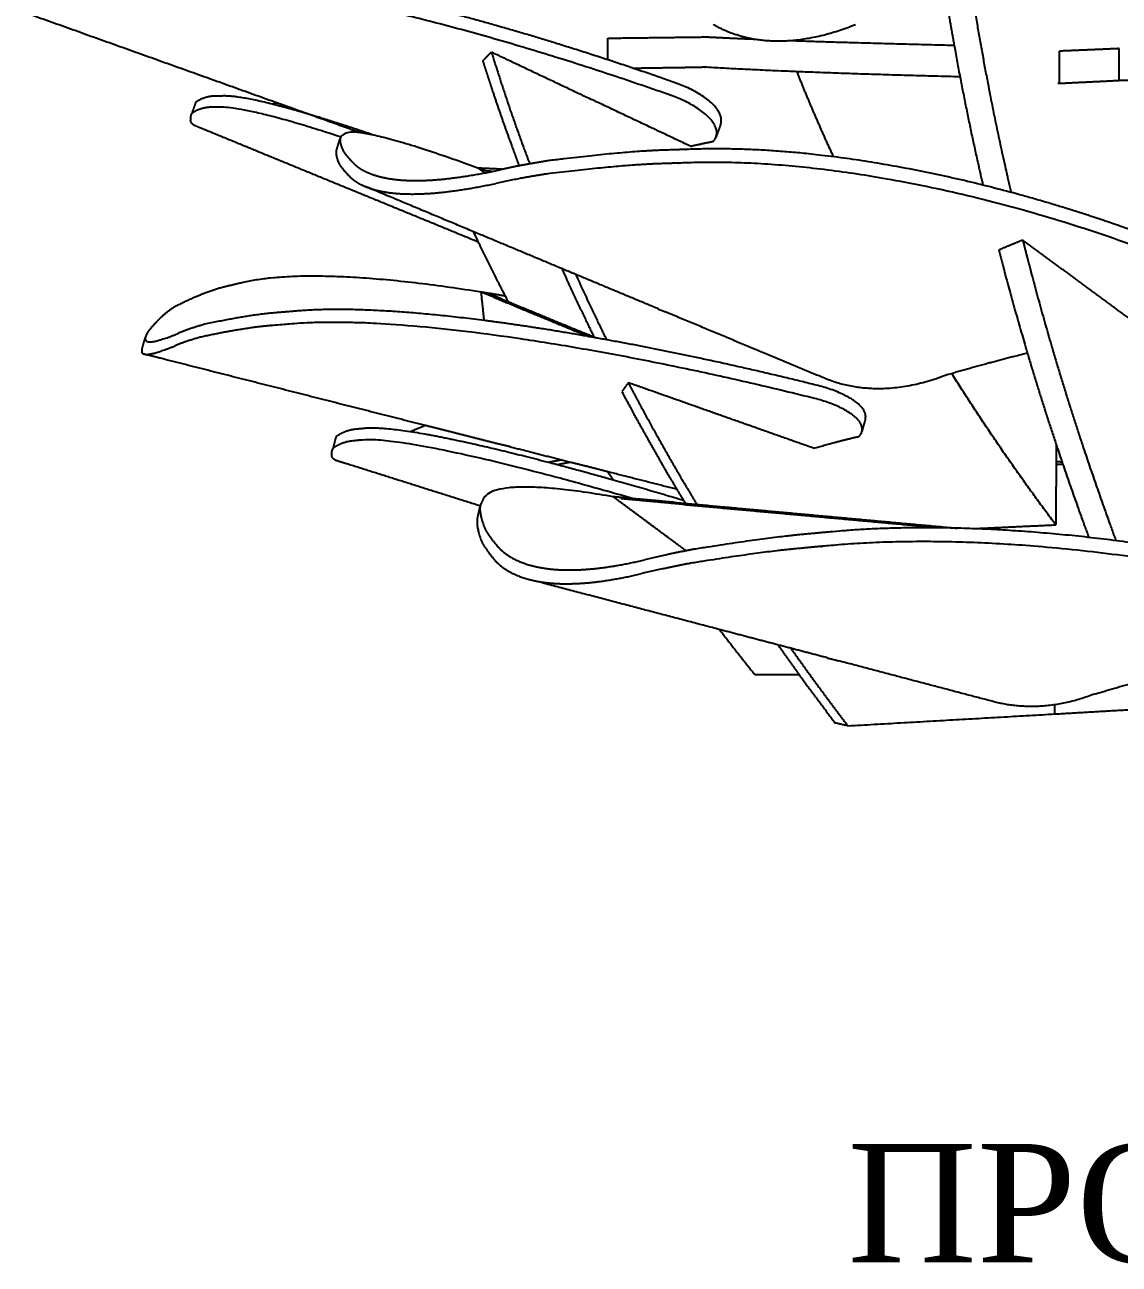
# Model space of a CAD drawing. Header units: metres. Extents: x -0.5 to 11.8, y -0.3 to 7.4.
# Drawn here: x 4.776 to 5.688, y 3.818 to 4.851 of the extents above; entities that cross this region are included whole.
import ezdxf

# ---------------------------------------------------------------- set-up
doc = ezdxf.new("R2010")
doc.units = ezdxf.units.M
doc.header["$MEASUREMENT"] = 0
doc.layers.add('ΔΙΑΣΤΑΣΕΙΣ', color=60, linetype='Continuous')
doc.layers.add('ΣΧΕΔΙΑ', color=140, linetype='Continuous')
doc.styles.add('style1', font='times.ttf')

msp = doc.modelspace()

# ---------------------------------------------------------------- linework, layer by layer
at = {"layer": 'ΣΧΕΔΙΑ'}
for points, weights, degree, knots in [([(5.5503, 4.9973), (5.5525, 4.9757), (5.5615, 4.8976), (5.578, 4.8021), (5.5939, 4.7301), (5.5983, 4.7115)], [7.86881584435, 7.87054336506, 7.87888035915, 7.8981934585, 7.91883199047, 7.92459858731], 3, [8.4937583, 8.4937583, 8.4937583, 8.4937583, 8.5665126, 8.7591508, 8.8276253, 8.8276253, 8.8276253, 8.8276253]), ([(5.315, 4.7923), (5.0256, 4.8941), (4.8876, 4.8895), (4.8787, 4.8892), (4.8699, 4.8889), (4.8468, 4.8881), (4.8111, 4.8815)], [8.40379493462, 7.40701885376, 8.45668906347, 8.46443363492, 8.47217820636, 8.24080112218, 8.10348058176], 2, [3.3219173, 3.3219173, 3.3219173, 3.7990306, 3.7990306, 3.8560209, 3.8560209, 3.9482049, 3.9482049, 3.9482049]), ([(5.5452, 4.8668), (5.5507, 4.8335), (5.5601, 4.7833), (5.5709, 4.7344), (5.5748, 4.7176)], [7.90143890142, 7.90763185918, 7.91902413685, 7.93298342328, 7.93812091776], 3, [8.6430664, 8.6430664, 8.6430664, 8.6430664, 8.7591508, 8.8209029, 8.8209029, 8.8209029, 8.8209029]), ([(5.385, 4.8391), (5.3837, 4.8391), (5.3824, 4.8392), (5.3812, 4.8392), (5.368, 4.8398), (5.3559, 4.8403), (5.3448, 4.8409), (5.3448, 4.8409), (5.3448, 4.8409), (5.3448, 4.8409)], [1, 1, 1, 1, 1.00697523593, 1.01457823883, 1.0228090087, 1.02280871081, 1.02280841293, 1.02280811506], 3, [-2.5249905, -2.5249905, -2.5249905, -2.5249905, -2.5154318, -2.5154318, -2.5154318, -2.4148202, -2.4148202, -2.4148202, -2.4148042, -2.4148042, -2.4148042, -2.4148042]), ([(5.165, 4.8286), (5.1697, 4.8135), (5.1798, 4.7821), (5.1909, 4.7512), (5.197, 4.7353)], [8.41604801562, 8.41743576759, 8.42067211467, 8.42457797161, 8.42678210594], 3, [8.7023178, 8.7023178, 8.7023178, 8.7023178, 8.7591508, 8.8208782, 8.8208782, 8.8208782, 8.8208782]), ([(5.556, 4.8078), (5.4224, 4.8112), (5.3446, 4.8158), (5.3426, 4.8159), (5.3406, 4.816)], [7.91042258683, 8.05727421303, 8.51498207228, 8.51201970822, 8.50927360816], 2, [-2.8628046, -2.8628046, -2.8628046, -2.4148202, -2.4148202, -2.4020767, -2.4020767, -2.4020767]), ([(5.1644, 4.8007), (5.1662, 4.7952), (5.1737, 4.7727), (5.1818, 4.7505), (5.1881, 4.7338)], [8.44490895032, 8.44549326248, 8.44797877261, 8.45081392258, 8.45314575452], 3, [8.73827675, 8.73827675, 8.73827675, 8.73827675, 8.75915076, 8.82395515, 8.82395515, 8.82395515, 8.82395515]), ([(4.9826, 4.785), (4.9541, 4.7922), (4.9412, 4.7919), (4.9378, 4.7918), (4.9345, 4.7918), (4.9258, 4.7916), (4.9184, 4.7866)], [8.79864026317, 8.97108094952, 9.29857259721, 9.31117634591, 9.32378009461, 9.07947204794, 8.94159809467], 2, [3.6698694, 3.6698694, 3.6698694, 3.7990306, 3.7990306, 3.8560209, 3.8560209, 3.9482049, 3.9482049, 3.9482049]), ([(5.0394, 4.7577), (4.9623, 4.783), (4.9379, 4.7826), (4.9346, 4.7825), (4.9312, 4.7825), (4.9225, 4.7823), (4.9152, 4.7774)], [8.6187784375, 8.69746108189, 9.29865405745, 9.31125815926, 9.32386226107, 9.07955267391, 8.94167849277], 2, [3.5619256, 3.5619256, 3.5619256, 3.7990306, 3.7990306, 3.8560209, 3.8560209, 3.9482049, 3.9482049, 3.9482049]), ([(5.1538, 4.7317), (5.0538, 4.7684), (5.0426, 4.7603), (5.0414, 4.7594), (5.0401, 4.7585), (5.0398, 4.7582), (5.0395, 4.7579)], [8.02213495583, 7.72259284118, 8.1775987278, 8.16342061987, 8.14924251193, 8.11711313033, 8.0854930496], 2, [3.4977404, 3.4977404, 3.4977404, 3.7990306, 3.7990306, 3.8560209, 3.8560209, 3.8667023, 3.8667023, 3.8667023]), ([(5.6027, 4.7103), (5.4518, 4.7515), (5.3334, 4.7475), (5.3206, 4.7471), (5.3077, 4.7467), (5.2744, 4.7455), (5.214, 4.7381)], [7.47177697977, 7.24178243254, 7.79859585572, 7.79939248611, 7.8001891165, 7.57113650781, 7.41844853336], 2, [3.497737, 3.497737, 3.497737, 3.7990306, 3.7990306, 3.8560209, 3.8560209, 3.9482049, 3.9482049, 3.9482049]), ([(5.7626, 4.6427), (5.5266, 4.7428), (5.3301, 4.7362), (5.3173, 4.7358), (5.3045, 4.7354), (5.2711, 4.7342), (5.2107, 4.7268)], [8.00392798088, 6.9131213469, 7.79439741076, 7.79519428181, 7.79599115286, 7.56706351136, 7.41446656975], 2, [3.3219173, 3.3219173, 3.3219173, 3.7990306, 3.7990306, 3.8560209, 3.8560209, 3.9482049, 3.9482049, 3.9482049]), ([(5.0628, 4.7277), (5.0708, 4.7243), (5.0812, 4.7222), (5.1147, 4.7205), (5.1414, 4.7237), (5.1721, 4.7303)], [7.95160889789, 7.931714124, 7.91334452951, 7.86959426253, 7.84800064462, 7.83403529018], 3, [0.2022705, 0.2022705, 0.2022705, 0.2022705, 0.5003374, 0.5003374, 1.0008429, 1.0008429, 1.0008429, 1.0008429]), ([(5.0597, 4.7165), (5.0677, 4.7131), (5.078, 4.711), (5.1113, 4.7093), (5.1381, 4.7124), (5.1688, 4.719)], [7.94684726109, 7.92716978664, 7.9089934971, 7.86539804203, 7.84380442413, 7.82983906968], 3, [0.2050963, 0.2050963, 0.2050963, 0.2050963, 0.5003374, 0.5003374, 1.0008429, 1.0008429, 1.0008429, 1.0008429]), ([(5.1521, 4.6742), (5.1533, 4.6715), (5.162, 4.6535), (5.171, 4.6356), (5.1789, 4.6204)], [9.10539888412, 9.10508147743, 9.10292025839, 9.10077377491, 9.09895337328], 3, [8.93697671, 8.93697671, 8.93697671, 8.93697671, 8.94826614, 9.01392265, 9.01392265, 9.01392265, 9.01392265]), ([(5.608, 4.6717), (5.6128, 4.6526), (5.6308, 4.5847), (5.657, 4.501), (5.6793, 4.4386), (5.6857, 4.4211)], [7.93752029938, 7.9440678313, 7.96888674736, 8.00642734052, 8.03963018033, 8.0493791997], 3, [8.8766523, 8.8766523, 8.8766523, 8.8766523, 8.9482661, 9.1337025, 9.2075782, 9.2075782, 9.2075782, 9.2075782]), ([(5.5881, 4.6634), (5.5922, 4.6473), (5.6096, 4.5827), (5.6346, 4.5027), (5.6568, 4.4409), (5.663, 4.4241)], [7.95583902409, 7.96145591263, 7.98537159456, 8.02134101226, 8.05417104747, 8.06355499089], 3, [8.8878862, 8.8878862, 8.8878862, 8.8878862, 8.9482661, 9.1337025, 9.204962, 9.204962, 9.204962, 9.204962]), ([(5.1565, 4.6283), (5.0175, 4.6506), (4.9567, 4.6361), (4.95, 4.6345), (4.9433, 4.6329), (4.9258, 4.6287), (4.9009, 4.6161)], [8.70115802787, 8.45133892125, 8.97611176336, 8.96350121968, 8.95089067599, 8.6538226965, 8.39883648726], 2, [3.4977404, 3.4977404, 3.4977404, 3.7990306, 3.7990306, 3.8560209, 3.8560209, 3.9482049, 3.9482049, 3.9482049]), ([(5.2237, 4.6479), (5.225, 4.6451), (5.2337, 4.6258), (5.2427, 4.6068), (5.2507, 4.5907)], [8.46698544982, 8.46750018567, 8.47105525954, 8.47484326855, 8.47823900304], 3, [8.93694729, 8.93694729, 8.93694729, 8.93694729, 8.94826614, 9.01436304, 9.01436304, 9.01436304, 9.01436304]), ([(5.2353, 4.6431), (5.236, 4.6415), (5.2443, 4.6231), (5.253, 4.6049), (5.2611, 4.5884)], [8.44162153937, 8.44191673001, 8.44531834455, 8.44893146689, 8.45239682197], 3, [8.94182929, 8.94182929, 8.94182929, 8.94182929, 8.94826614, 9.01559848, 9.01559848, 9.01559848, 9.01559848]), ([(5.1593, 4.6046), (5.0602, 4.6174), (5.0026, 4.6126), (4.9936, 4.6118), (4.9847, 4.6111), (4.9616, 4.6092), (4.9259, 4.6015)], [7.93367660766, 7.99179281973, 8.46230561641, 8.46999595796, 8.4776862995, 8.24600881474, 8.10851254763], 2, [3.585143, 3.585143, 3.585143, 3.7990306, 3.7990306, 3.8560209, 3.8560209, 3.9482049, 3.9482049, 3.9482049]), ([(5.4345, 4.5397), (5.1382, 4.6133), (4.9996, 4.6019), (4.9907, 4.6012), (4.9818, 4.6005), (4.9586, 4.5986), (4.923, 4.5909)], [8.41324480598, 7.41098801277, 8.46033292588, 8.46802362485, 8.47571432382, 8.24409616026, 8.10664371668], 2, [3.3219173, 3.3219173, 3.3219173, 3.7990306, 3.7990306, 3.8560209, 3.8560209, 3.9482049, 3.9482049, 3.9482049]), ([(4.8766, 4.5909), (4.8761, 4.5893), (4.8764, 4.5881), (4.8777, 4.5873), (4.878, 4.5872), (4.8784, 4.5871)], [8.72382766344, 8.71065153301, 8.6976143582, 8.68113170945, 8.67744768451, 8.67378940328], 3, [0.3283176, 0.3283176, 0.3283176, 0.3283176, 0.5003374, 0.5003374, 0.5502521, 0.5502521, 0.5502521, 0.5502521]), ([(4.8736, 4.5805), (4.8732, 4.5789), (4.8735, 4.5778), (4.8747, 4.5769), (4.8751, 4.5768), (4.8755, 4.5766)], [8.7218582766, 8.70868214618, 8.69564497136, 8.67900314225, 8.67516195821, 8.67134890243], 3, [0.3283176, 0.3283176, 0.3283176, 0.3283176, 0.5003374, 0.5003374, 0.5523954, 0.5523954, 0.5523954, 0.5523954]), ([(5.5454, 4.5596), (5.5623, 4.5647), (5.5799, 4.5694), (5.5956, 4.5737), (5.6118, 4.5776)], [8.19375584723, 8.17907605662, 8.17087956872, 8.14986785976, 8.13403632298], 2, [2.7549118, 2.7549118, 2.7549118, 2.8346643, 2.8346643, 2.9057827, 2.9057827, 2.9057827]), ([(5.2791, 4.5528), (5.2878, 4.5362), (5.3066, 4.5016), (5.3263, 4.4678), (5.3369, 4.4503)], [8.46021703552, 8.46402151475, 8.47238772457, 8.48146543807, 8.48641560541], 3, [9.0645493, 9.0645493, 9.0645493, 9.0645493, 9.1337025, 9.2101154, 9.2101154, 9.2101154, 9.2101154]), ([(5.2738, 4.5454), (5.281, 4.5318), (5.2983, 4.5), (5.3165, 4.4689), (5.3272, 4.4512)], [8.48830917592, 8.49148234746, 8.49926624802, 8.50765724124, 8.51269625714], 3, [9.0769282, 9.0769282, 9.0769282, 9.0769282, 9.1337025, 9.2113901, 9.2113901, 9.2113901, 9.2113901]), ([(5.1101, 4.5171), (5.1071, 4.5159), (5.1041, 4.5147), (5.1012, 4.5135), (5.0999, 4.5129), (5.0986, 4.5124), (5.0974, 4.5118)], [8.8267315871, 8.80287641684, 8.78022538313, 8.75877848597, 8.75877848597, 8.75877848597, 8.75877848597], 3, [1.6985047, 1.6985047, 1.6985047, 1.6985047, 1.718618, 1.718618, 1.718618, 1.72748963, 1.72748963, 1.72748963, 1.72748963]), ([(5.1121, 4.5094), (5.0746, 4.5161), (5.0591, 4.5147), (5.0556, 4.5143), (5.0521, 4.514), (5.043, 4.5131), (5.0353, 4.5076)], [8.67592043142, 8.84602500462, 9.22091872241, 9.23342770261, 9.24593668282, 9.00369480964, 8.86699452804], 2, [3.6499468, 3.6499468, 3.6499468, 3.7990306, 3.7990306, 3.8560209, 3.8560209, 3.9482049, 3.9482049, 3.9482049]), ([(5.2833, 4.4561), (5.0998, 4.5089), (5.0565, 4.505), (5.053, 4.5046), (5.0495, 4.5043), (5.0405, 4.5035), (5.0328, 4.498)], [8.65536208913, 8.24626701424, 9.22068137413, 9.23319069785, 9.24570002157, 9.0034660284, 8.86677231168], 2, [3.4115287, 3.4115287, 3.4115287, 3.7990306, 3.7990306, 3.8560209, 3.8560209, 3.9482049, 3.9482049, 3.9482049]), ([(5.2665, 4.4577), (5.1671, 4.4752), (5.1582, 4.4559), (5.1572, 4.4538), (5.1562, 4.4517), (5.1559, 4.451), (5.1557, 4.4501)], [8.1092873608, 7.804408512, 8.26545554709, 8.25125942025, 8.2370632934, 8.20085153105, 8.16529280133], 2, [3.4977404, 3.4977404, 3.4977404, 3.7990306, 3.7990306, 3.8560209, 3.8560209, 3.8679456, 3.8679456, 3.8679456]), ([(5.7184, 4.4165), (5.568, 4.4392), (5.4513, 4.4287), (5.4386, 4.4276), (5.426, 4.4264), (5.3931, 4.4234), (5.3338, 4.4139)], [7.55892942597, 7.32359799117, 7.88645265083, 7.88723126492, 7.88800987902, 7.65631012492, 7.50206640212], 2, [3.497737, 3.497737, 3.497737, 3.7990306, 3.7990306, 3.8560209, 3.8560209, 3.9482049, 3.9482049, 3.9482049]), ([(5.8788, 4.3713), (5.6425, 4.4346), (5.4489, 4.4171), (5.4362, 4.416), (5.4236, 4.4148), (5.3907, 4.4119), (5.3314, 4.4023)], [8.10190351843, 6.99205145188, 7.88297494307, 7.88375382291, 7.88453270276, 7.65293662713, 7.49876859531], 2, [3.3219173, 3.3219173, 3.3219173, 3.7990306, 3.7990306, 3.8560209, 3.8560209, 3.9482049, 3.9482049, 3.9482049]), ([(5.1986, 4.4003), (5.2036, 4.399), (5.2091, 4.398), (5.2362, 4.3952), (5.2627, 4.398), (5.2927, 4.4051)], [8.01030912921, 8.00188397524, 7.99383449588, 7.95879144225, 7.93696978677, 7.92260303786], 3, [0.3612013, 0.3612013, 0.3612013, 0.3612013, 0.5003374, 0.5003374, 1.0008429, 1.0008429, 1.0008429, 1.0008429]), ([(5.1965, 4.3888), (5.2014, 4.3875), (5.2067, 4.3865), (5.2337, 4.3837), (5.2602, 4.3865), (5.2902, 4.3936)], [8.00630439015, 7.9980713436, 7.99019941073, 7.95531619087, 7.93349453539, 7.91912778648], 3, [0.3641188, 0.3641188, 0.3641188, 0.3641188, 0.5003374, 0.5003374, 1.0008429, 1.0008429, 1.0008429, 1.0008429]), ([(5.6674, 4.293), (5.6839, 4.298), (5.7011, 4.3028), (5.7059, 4.3041), (5.7107, 4.3055)], [8.29794866527, 8.28285787388, 8.27435744017, 8.26762486843, 8.26141081034], 2, [2.7549118, 2.7549118, 2.7549118, 2.8346643, 2.8346643, 2.8569803, 2.8569803, 2.8569803])]:
    msp.add_rational_spline(points, weights, degree=degree, knots=knots, dxfattribs=at)
for points, weights, degree in [([(4.9859, 4.7862), (4.9162, 4.8112), (4.8462, 4.8362), (4.7759, 4.8614)], [8.48892637978, 8.47099699454, 8.4530676093, 8.43513822406], 3), ([(5.3189, 4.8027), (5.2206, 4.8373), (5.1316, 4.8609)], [8.40600137322, 8.03859687988, 7.94916105888], 2), ([(5.3735, 4.8416), (5.361, 4.845), (5.3501, 4.8514)], [8.0628542099, 8.12886503328, 8.24241845302], 2), ([(5.4685, 4.8513), (5.4209, 4.832), (5.3814, 4.8397)], [8.14110049281, 7.87434658387, 8.026414833], 2), ([(5.262, 4.8219), (5.2621, 4.831), (5.2622, 4.8401)], [8.47618564147, 8.47714403055, 8.47810241963], 2), ([(5.2622, 4.8401), (5.3015, 4.8406), (5.3406, 4.8411)], [8.47810241963, 8.50305924604, 8.52801607245], 2), ([(5.3448, 4.8409), (5.3427, 4.841), (5.3406, 4.8411)], [8.517639722, 8.50764567716, 8.49789867059], 2), ([(5.3814, 4.8397), (5.3774, 4.8405), (5.3735, 4.8416)], [8.026414833, 8.04233836542, 8.0628542099], 2), ([(5.5509, 4.834), (5.4737, 4.8358), (5.4146, 4.8379)], [7.91880178121, 8.0071761867, 8.19945310605], 2), ([(5.1578, 4.8211), (5.1614, 4.8249), (5.165, 4.8286)], [8.44283879841, 8.42944340701, 8.41604801562], 2), ([(5.165, 4.8286), (5.2069, 4.8088), (5.2485, 4.789)], [8.41604801562, 8.44021670507, 8.46438539451], 2), ([(5.6386, 4.8025), (5.6386, 4.8159), (5.6387, 4.8293)], [8.00199819605, 8.00333156306, 8.00466493007], 2), ([(5.6884, 4.8314), (5.6637, 4.8303), (5.6387, 4.8293)], [8.09212905767, 8.04839699387, 8.00466493007], 2), ([(5.6883, 4.8064), (5.6883, 4.8189), (5.6884, 4.8314)], [8.08960875485, 8.09086890626, 8.09212905767], 2), ([(5.1578, 4.8211), (5.1586, 4.8186), (5.1594, 4.816), (5.1603, 4.8134)], [8.44283879841, 8.44308585517, 8.44333763864, 8.44359410004], 3), ([(5.1603, 4.8134), (5.1616, 4.8092), (5.163, 4.8049), (5.1644, 4.8007)], [8.44359410005, 8.44401958198, 8.44445793966, 8.44490895032], 3), ([(5.283, 4.8151), (5.2986, 4.8154), (5.3142, 4.8156)], [8.48874606187, 8.49866200681, 8.50857795176], 2), ([(5.3142, 4.8156), (5.3269, 4.8158), (5.3397, 4.816)], [8.50857795176, 8.5167443218, 8.52491069184], 2), ([(5.3397, 4.816), (5.34, 4.816), (5.3402, 4.816)], [8.52491069184, 8.52506345759, 8.52521622334], 2), ([(5.3402, 4.816), (5.3404, 4.816), (5.3406, 4.816)], [8.52521622334, 8.52534394656, 8.52547166977], 2), ([(5.3446, 4.8158), (5.3426, 4.8159), (5.3406, 4.816)], [8.51497298798, 8.50543759966, 8.49612724067], 2), ([(5.4503, 4.7412), (5.4395, 4.7646), (5.4293, 4.7882), (5.4198, 4.8122)], [8.58848132921, 8.58386909454, 8.57968392021, 8.57598064605], 3), ([(5.6883, 4.8049), (5.6883, 4.8056), (5.6883, 4.8064)], [8.08946232365, 8.08953553925, 8.08960875485], 2), ([(5.3561, 4.7681), (5.3629, 4.7868), (5.3189, 4.8027)], [7.9413588558, 6.25435277257, 8.40600137322], 2), ([(5.6374, 4.8025), (5.638, 4.8025), (5.6386, 4.8025)], [8.00279746487, 8.00239783046, 8.00199819605], 2), ([(5.6386, 4.8025), (5.6635, 4.8037), (5.6883, 4.8049)], [8.00199819605, 8.04573025985, 8.08946232365], 2), ([(5.9053, 4.802), (5.7902, 4.8031), (5.6883, 4.8049)], [7.96155456517, 7.83645924595, 7.84122315962], 2), ([(4.9184, 4.7866), (4.9168, 4.782), (4.9152, 4.7774)], [9.42271724204, 9.42275960407, 9.4228019661], 2), ([(4.9863, 4.7862), (4.9851, 4.7859), (4.9839, 4.7855), (4.9828, 4.7851)], [9.6878585682, 9.68609009218, 9.68430635323, 9.68250789878], 3), ([(5.0122, 4.7768), (5.0034, 4.7799), (4.9947, 4.7831), (4.9859, 4.7862)], [8.49571266493, 8.49345056988, 8.49118847483, 8.48892637978], 3), ([(5.331, 4.75), (5.2899, 4.7694), (5.2485, 4.789)], [8.5127227734, 8.48855408395, 8.46438539451], 2), ([(5.3523, 4.7578), (5.3591, 4.7764), (5.315, 4.7923)], [7.93929149667, 6.25271332401, 8.40379493462], 2), ([(4.9144, 4.7758), (4.9138, 4.774), (4.9142, 4.7717)], [8.72638302075, 8.67229705508, 8.63425062103], 2), ([(4.9152, 4.7774), (4.9147, 4.7766), (4.9144, 4.7758)], [8.77931081334, 8.75116343109, 8.72638302075], 2), ([(4.9967, 4.7813), (4.9893, 4.7833), (4.9826, 4.785)], [8.7284004067, 8.75953303331, 8.79864026317], 2), ([(5.0666, 4.7593), (5.0261, 4.7731), (4.9967, 4.7813)], [8.60686708909, 8.60781934948, 8.7284004067], 2), ([(5.0526, 4.7623), (5.0392, 4.7671), (5.0257, 4.772), (5.0122, 4.7768)], [8.50616960563, 8.50268395873, 8.49919831183, 8.49571266493], 3), ([(4.9186, 4.7668), (4.9159, 4.7678), (4.9144, 4.7695), (4.9142, 4.7717)], [9.52281023261, 9.50587135806, 9.48892248936, 9.47221949182], 3), ([(4.9263, 4.7636), (4.9224, 4.7652), (4.9185, 4.7667)], [9.32924087512, 9.33090406298, 9.33256725084], 2), ([(5.3561, 4.7681), (5.3542, 4.763), (5.3523, 4.7578)], [7.94135885586, 7.9403251763, 7.93929149674], 2), ([(5.154, 4.6701), (5.0776, 4.7015), (5.0016, 4.7326), (4.9263, 4.7636)], [9.23208183208, 9.26446817976, 9.29685452744, 9.32924087512], 3), ([(5.0357, 4.746), (5.0373, 4.7514), (5.039, 4.7568)], [8.00409916305, 8.00616605103, 8.00823293901], 2), ([(5.039, 4.7568), (5.038, 4.7536), (5.0414, 4.7461)], [8.00825130121, 7.81000709894, 7.63260216505], 2), ([(5.0395, 4.7579), (5.0392, 4.7574), (5.039, 4.7568)], [8.0854930496, 8.04648461853, 8.00825130121], 2), ([(5.0564, 4.7611), (5.0546, 4.7617), (5.0527, 4.7623)], [8.50622461261, 8.50574593704, 8.50526726148], 2), ([(5.331, 4.75), (5.3403, 4.7522), (5.35, 4.7541)], [8.49599147693, 8.48902869849, 8.48582807818], 2), ([(5.35, 4.7541), (5.3516, 4.7558), (5.3523, 4.7578)], [8.48582807818, 8.17506220812, 7.93929149667], 2), ([(5.0357, 4.746), (5.0347, 4.7427), (5.0381, 4.7351)], [8.00409916305, 7.80595090994, 7.62862020144], 2), ([(5.0414, 4.7461), (5.0443, 4.7417), (5.0498, 4.7361)], [7.49400537895, 7.37507886516, 7.28685552202], 2), ([(5.0381, 4.7351), (5.041, 4.7307), (5.0464, 4.7251)], [7.49009572191, 7.3712191922, 7.28303052414], 2), ([(5.0498, 4.7361), (5.053, 4.7328), (5.0573, 4.7299), (5.0628, 4.7277)], [7.99405738138, 7.9793127472, 7.96510964363, 7.95160889789], 3), ([(5.1879, 4.7336), (5.1809, 4.7322), (5.1742, 4.7307)], [7.18823654963, 7.16580033424, 7.14673186106], 2), ([(5.1884, 4.7337), (5.1881, 4.7336), (5.1879, 4.7336)], [7.18980603734, 7.18901924423, 7.18823654963], 2), ([(5.214, 4.7381), (5.201, 4.7361), (5.1884, 4.7337)], [7.28374046102, 7.23112236234, 7.18980603734], 2), ([(5.0464, 4.7251), (5.0497, 4.7217), (5.0541, 4.7188), (5.0597, 4.7165)], [7.98986116089, 7.97491053989, 7.96051668588, 7.94684726109], 3), ([(5.1629, 4.7284), (5.1583, 4.7301), (5.1538, 4.7317)], [8.05151735315, 8.03601607126, 8.02213495583], 2), ([(5.1719, 4.7309), (5.1628, 4.7313), (5.1538, 4.7317)], [8.43695936644, 8.44945846803, 8.46195756962], 2), ([(5.1594, 4.7277), (5.1575, 4.729), (5.1557, 4.7304), (5.1538, 4.7317)], [8.45136354245, 8.45489488485, 8.45842622724, 8.46195756962], 3), ([(5.1658, 4.729), (5.1632, 4.7291), (5.1606, 4.7292)], [8.46035933644, 8.46400178887, 8.46764424131], 2), ([(5.2107, 4.7268), (5.1891, 4.7235), (5.1688, 4.719)], [7.27983080399, 7.19315392977, 7.13716493883], 2), ([(5.1742, 4.7307), (5.173, 4.7308), (5.1719, 4.7309)], [8.43373419122, 8.43534677883, 8.43695936644], 2), ([(5.1742, 4.7307), (5.1731, 4.7305), (5.1721, 4.7303)], [7.14673186106, 7.14382167798, 7.14098993671], 2), ([(5.304, 4.6144), (5.2265, 4.6467), (5.1477, 4.6797), (5.0597, 4.7165)], [8.02613460625, 7.95233026538, 7.8785259245, 7.80472158362], 3), ([(5.7656, 4.6538), (5.6865, 4.6874), (5.6027, 4.7103)], [8.00812420138, 7.60598515458, 7.47177697977], 2), ([(5.1499, 4.6787), (5.1506, 4.6772), (5.1513, 4.6757), (5.1521, 4.6742)], [9.10594811209, 9.10576493183, 9.10558185568, 9.10539888412], 3), ([(5.608, 4.6717), (5.6013, 4.669), (5.5947, 4.6662), (5.5881, 4.6634)], [7.93752029938, 7.94361662588, 7.94972287295, 7.95583902409], 3), ([(5.6561, 4.6364), (5.6321, 4.654), (5.608, 4.6717)], [8.01726752691, 7.97739391314, 7.93752029938], 2), ([(5.7089, 4.5975), (5.6826, 4.6168), (5.6561, 4.6363)], [8.10670753309, 8.06201383997, 8.01732014684], 2), ([(5.1666, 4.6242), (5.1615, 4.6263), (5.1565, 4.6283)], [9.0829643217, 9.13058658528, 9.17820884887], 2), ([(5.1766, 4.625), (5.1664, 4.6267), (5.1565, 4.6283)], [8.74193135686, 8.71946530823, 8.70115802787], 2), ([(5.159, 4.6047), (5.1582, 4.6126), (5.1574, 4.6205), (5.1565, 4.6283)], [9.10151930061, 9.12708248397, 9.15264566642, 9.17820884887], 3), ([(5.164, 4.6266), (5.1629, 4.6267), (5.1604, 4.6272), (5.1565, 4.6283)], [9.18040430724, 9.17898325544, 9.17756220363, 9.17614115183], 3), ([(5.1741, 4.6224), (5.169, 4.6245), (5.164, 4.6266)], [9.08515978007, 9.13278204365, 9.18040430724], 2), ([(5.1666, 4.6242), (5.1993, 4.6107), (5.2344, 4.5962)], [9.0829643217, 8.78469842928, 8.48643253686], 2), ([(5.1741, 4.6224), (5.2071, 4.6088), (5.2424, 4.5943)], [9.08515978007, 8.78689388765, 8.48862799523], 2), ([(4.9009, 4.6161), (4.8927, 4.6108), (4.8869, 4.6047)], [8.24632601717, 8.1177159072, 8.02144274508], 2), ([(5.3039, 4.6143), (5.3051, 4.6138), (5.3062, 4.6134)], [8.02311272222, 8.01615392298, 8.00955563837], 2), ([(5.3062, 4.6134), (5.3094, 4.6122), (5.3127, 4.6111)], [8.00955563837, 7.9905156181, 7.9744774937], 2), ([(5.3129, 4.6107), (5.3128, 4.6107), (5.3127, 4.6108), (5.3126, 4.6108)], [8.03467289235, 8.03459056023, 8.03450822811, 8.03442589598], 3), ([(5.4427, 4.5565), (5.4, 4.5743), (5.3569, 4.5923), (5.3133, 4.6105)], [8.16181313355, 8.11957898307, 8.07734483259, 8.03511068212], 3), ([(4.8869, 4.6047), (4.8809, 4.5986), (4.8774, 4.5939), (4.8766, 4.5909)], [8.79993755768, 8.77462983869, 8.74897565984, 8.72382766344], 3), ([(4.9259, 4.6015), (4.9139, 4.5982), (4.9042, 4.5941)], [7.96127393163, 7.87631627231, 7.82369559014], 2), ([(5.1666, 4.6037), (5.1629, 4.6042), (5.1593, 4.6046)], [7.92998539566, 7.93155661825, 7.93367660766], 2), ([(5.2461, 4.5913), (5.2043, 4.5987), (5.1666, 4.6037)], [7.95504719323, 7.91395482076, 7.92998539566], 2), ([(4.8736, 4.5805), (4.8751, 4.5857), (4.8766, 4.5909)], [8.7218582766, 8.72284297002, 8.72382766344], 2), ([(4.8784, 4.5871), (4.8821, 4.5861), (4.8908, 4.5886), (4.9042, 4.5941)], [8.67378940328, 8.64076529068, 8.60983905206, 8.5829987013], 3), ([(4.923, 4.5909), (4.911, 4.5877), (4.9012, 4.5836)], [7.9594390359, 7.8745048353, 7.82190042698], 2), ([(5.2344, 4.5962), (5.2402, 4.5938), (5.2461, 4.5913)], [8.48643253686, 8.43881026339, 8.39118798991], 2), ([(5.2424, 4.5943), (5.2474, 4.5923), (5.2524, 4.5902)], [8.48862799523, 8.44836526886, 8.40810254249], 2), ([(5.2523, 4.5902), (5.2492, 4.5908), (5.2461, 4.5913)], [7.96149237046, 7.95811098356, 7.95504719323], 2), ([(5.4374, 4.5504), (5.3404, 4.5745), (5.2523, 4.5902)], [8.41521419281, 8.05827125365, 7.96149237046], 2), ([(4.8755, 4.5766), (4.8793, 4.5757), (4.8879, 4.5782), (4.9012, 4.5836)], [8.67134890243, 8.63850178309, 8.60774199393, 8.58102931447], 3), ([(4.8891, 4.5732), (4.8823, 4.5749), (4.8755, 4.5766)], [8.42840029336, 8.42659980204, 8.42479931073], 2), ([(5.1101, 4.5171), (5.0368, 4.5357), (4.9631, 4.5544), (4.8891, 4.5732)], [8.48736536421, 8.46771034059, 8.44805531698, 8.42840029336], 3), ([(5.5454, 4.5596), (5.4889, 4.5372), (5.4427, 4.5565)], [8.19375584723, 7.86976318933, 8.16181313355], 2), ([(5.6356, 4.4343), (5.6057, 4.4741), (5.5765, 4.5164), (5.5487, 4.5606)], [8.67810026572, 8.66252462754, 8.64766877579, 8.63403490418], 3), ([(5.2791, 4.5528), (5.2765, 4.5491), (5.2738, 4.5454)], [8.46021703552, 8.47426310572, 8.48830917592], 2), ([(5.3521, 4.527), (5.3157, 4.5399), (5.2791, 4.5528)], [8.50378280134, 8.48199991843, 8.46021703552], 2), ([(5.4768, 4.5227), (5.4812, 4.5391), (5.4374, 4.5504)], [7.87879047035, 6.30912643747, 8.41521419281], 2), ([(5.4739, 4.5121), (5.4783, 4.5284), (5.4345, 4.5397)], [7.87696158744, 6.30765199783, 8.41324480598], 2), ([(5.4339, 4.4981), (5.3931, 4.5125), (5.3521, 4.527)], [8.55312375273, 8.52845327704, 8.50378280134], 2), ([(5.1731, 4.5011), (5.1521, 4.5064), (5.1312, 4.5118), (5.1101, 4.5171)], [8.5043216066, 8.4986695258, 8.49301744501, 8.48736536421], 3), ([(5.4768, 4.5227), (5.4753, 4.5174), (5.4739, 4.5121)], [7.87879047039, 7.87787602894, 7.87696158748], 2), ([(5.0353, 4.5076), (5.0341, 4.5028), (5.0328, 4.498)], [9.34409949315, 9.34398240659, 9.34386532003], 2), ([(5.2125, 4.4863), (5.1519, 4.5021), (5.1121, 4.5094)], [8.54204497911, 8.50224914842, 8.67592043142], 2), ([(5.4339, 4.4981), (5.4516, 4.5035), (5.4716, 4.5081)], [8.52594102239, 8.5032770307, 8.49669965504], 2), ([(5.4716, 4.5081), (5.4734, 4.51), (5.4739, 4.5121)], [8.49669965504, 8.13655262637, 7.87696158744], 2), ([(5.0319, 4.4959), (5.0314, 4.4942), (5.0318, 4.4923)], [8.63802758304, 8.59416901504, 8.56192543912], 2), ([(5.0328, 4.498), (5.0322, 4.497), (5.0319, 4.4959)], [8.70576481791, 8.66899999101, 8.63802758304], 2), ([(5.1812, 4.4993), (5.1772, 4.5002), (5.1733, 4.5011)], [8.5057291366, 8.50465253828, 8.50357593997], 2), ([(5.2309, 4.4864), (5.2143, 4.4906), (5.1976, 4.4949), (5.181, 4.4991)], [8.51994919833, 8.51544659016, 8.51094398198, 8.50644137381], 3), ([(5.6359, 4.5011), (5.6359, 4.4931), (5.6358, 4.4851)], [8.6853005319, 8.68443444712, 8.68356836234], 2), ([(5.0362, 4.4877), (5.0336, 4.4886), (5.0321, 4.4901), (5.0318, 4.4923)], [9.44366406761, 9.42662842213, 9.40961149378, 9.39287502663], 3), ([(5.0443, 4.4852), (5.0403, 4.4864), (5.0362, 4.4877)], [9.25025996873, 9.25193302781, 9.2536060869], 2), ([(5.2237, 4.4884), (5.2181, 4.4874), (5.2125, 4.4863)], [9.04638380495, 9.02837606398, 9.01036832302], 2), ([(5.3252, 4.4546), (5.2634, 4.473), (5.2125, 4.4863)], [8.7622077577, 8.57571218324, 8.54204497911], 2), ([(5.2309, 4.4864), (5.2256, 4.4854), (5.2202, 4.4844)], [9.04417782535, 9.02686355755, 9.00954928975], 2), ([(5.262, 4.4785), (5.2517, 4.4812), (5.2413, 4.4838), (5.2309, 4.4864)], [8.5283803441, 8.52556996218, 8.52275958026, 8.51994919833], 3), ([(5.6362, 4.4871), (5.6384, 4.487), (5.6407, 4.4869)], [9.53334103946, 9.5314659725, 9.52959090554], 2), ([(5.1558, 4.45), (5.1185, 4.4617), (5.0814, 4.4735), (5.0443, 4.4852)], [9.20447508128, 9.21973671043, 9.23499833958, 9.25025996873], 3), ([(5.262, 4.4785), (5.2635, 4.4762), (5.2651, 4.4739), (5.2666, 4.4716)], [9.08180916175, 9.08152801823, 9.08124718519, 9.08096666277], 3), ([(5.3196, 4.4639), (5.3004, 4.4688), (5.2812, 4.4737), (5.262, 4.4785)], [8.54401627928, 8.53880430089, 8.5335923225, 8.5283803441], 3), ([(5.6358, 4.4851), (5.6358, 4.4737), (5.6357, 4.4624)], [8.68356836234, 8.68234929089, 8.68113021943], 2), ([(5.6362, 4.485), (5.6388, 4.4849), (5.6414, 4.4848)], [9.49740742272, 9.4952876837, 9.49316794469], 2), ([(5.3122, 4.4238), (5.2968, 4.4352), (5.2816, 4.4465), (5.2665, 4.4577)], [8.4748309734, 8.50118338748, 8.52753579558, 8.55388820368], 3), ([(5.2833, 4.4561), (5.2749, 4.4569), (5.2665, 4.4577)], [8.53072470615, 8.54230645491, 8.55388820368], 2), ([(5.3242, 4.4514), (5.2984, 4.4538), (5.2728, 4.4561)], [8.49019242952, 8.52532034462, 8.56044825973], 2), ([(5.3179, 4.453), (5.3005, 4.4546), (5.2833, 4.4561)], [8.48363237348, 8.50717853981, 8.53072470615], 2), ([(5.3199, 4.4638), (5.3198, 4.4639), (5.3197, 4.4639), (5.3196, 4.4639)], [8.54409980211, 8.54407196117, 8.54404412022, 8.54401627928], 3), ([(5.6357, 4.4624), (5.6357, 4.4484), (5.6356, 4.4343)], [8.68113021943, 8.67961524258, 8.67810026572], 2), ([(5.1533, 4.439), (5.1545, 4.4446), (5.1557, 4.4501)], [8.16182103544, 8.16354538189, 8.16526972833], 2), ([(5.1557, 4.4501), (5.1544, 4.4442), (5.1597, 4.4308)], [8.16529280133, 7.92596543075, 7.71622003381], 2), ([(5.3179, 4.453), (5.3271, 4.4521), (5.3363, 4.4513)], [8.48363237348, 8.47118650004, 8.4587406266], 2), ([(5.3242, 4.4514), (5.4302, 4.4418), (5.5399, 4.4318)], [8.49019242952, 8.34889962166, 8.2076068138], 2), ([(5.3363, 4.4513), (5.3365, 4.4513), (5.3367, 4.4513)], [8.4587406266, 8.45847152486, 8.45820242313], 2), ([(5.3367, 4.4513), (5.4433, 4.4416), (5.5536, 4.4315)], [8.45820242313, 8.31690832735, 8.17561423158], 2), ([(5.1533, 4.439), (5.152, 4.433), (5.1572, 4.4195)], [8.16182103543, 7.92259345669, 7.71292222699], 2), ([(5.566, 4.4311), (5.6009, 4.4327), (5.6356, 4.4343)], [8.63199324924, 8.65504675748, 8.67810026572], 2), ([(5.1597, 4.4308), (5.1632, 4.4245), (5.1693, 4.4173)], [7.57610487066, 7.45629083505, 7.36758804], 2), ([(5.3273, 4.4126), (5.3223, 4.4164), (5.3172, 4.4201), (5.3122, 4.4238)], [8.44895365676, 8.45757932633, 8.46620514943, 8.4748309734], 3), ([(5.1572, 4.4195), (5.1608, 4.4132), (5.1668, 4.406)], [7.57286694715, 7.45309430765, 7.36442023003], 2), ([(5.1693, 4.4173), (5.1757, 4.4096), (5.1857, 4.4037), (5.1986, 4.4003)], [8.08262512907, 8.05658481039, 8.03218106612, 8.01030912921], 3), ([(5.3338, 4.4139), (5.3125, 4.4099), (5.2927, 4.4051)], [7.36583995274, 7.27822557262, 7.22172245469], 2), ([(5.1668, 4.406), (5.1733, 4.3981), (5.1834, 4.3922), (5.1965, 4.3888)], [8.07914987769, 8.05289922946, 8.02831169988, 8.00630439015], 3), ([(5.3314, 4.4023), (5.3101, 4.3983), (5.2902, 4.3936)], [7.36260202923, 7.27502904523, 7.21855464471], 2), ([(5.3552, 4.347), (5.3065, 4.3598), (5.2572, 4.3728), (5.2073, 4.3859)], [7.94415251447, 7.89721974409, 7.8502869737, 7.80335420332], 3), ([(5.445, 4.3234), (5.4153, 4.3312), (5.3854, 4.339), (5.3552, 4.347)], [8.03206419287, 8.00276030007, 7.97345640727, 7.94415251447], 3), ([(5.3552, 4.347), (5.3648, 4.3344), (5.3746, 4.3219), (5.3845, 4.3096)], [9.06601018138, 9.06438718557, 9.06277443581, 9.06117198085], 3), ([(5.404, 4.334), (5.4098, 4.3258), (5.4156, 4.3176), (5.4215, 4.3095)], [8.54981849228, 8.5526995503, 8.55562056166, 8.55858012872], 3), ([(5.4147, 4.3313), (5.4302, 4.3094), (5.446, 4.2879), (5.4622, 4.2667)], [8.52399402942, 8.53166707689, 8.5396228978, 8.54783514303], 3), ([(5.4449, 4.3233), (5.4465, 4.3229), (5.4481, 4.3226)], [8.03141371702, 8.02617989261, 8.02154379324], 2), ([(5.4481, 4.3226), (5.4513, 4.3218), (5.4545, 4.3209)], [8.02154379324, 8.01203227204, 8.00503666568], 2), ([(5.5839, 4.2868), (5.5412, 4.298), (5.4981, 4.3094), (5.4545, 4.3209)], [8.17209219466, 8.12857521249, 8.08505823031, 8.04154124813], 3), ([(5.4199, 4.3119), (5.42, 4.3119), (5.4201, 4.3119)], [9.09060937192, 9.09060807909, 9.09060678625], 2), ([(5.3845, 4.3096), (5.403, 4.3096), (5.4215, 4.3095)], [9.06117198085, 9.06092490142, 9.060677822], 2), ([(5.4215, 4.3095), (5.4315, 4.2959), (5.4415, 4.2824), (5.4517, 4.269)], [8.55858012872, 8.5635687408, 8.5686668977, 8.57386790606], 3), ([(5.6674, 4.293), (5.6238, 4.2763), (5.5839, 4.2868)], [8.29794866527, 8.03620067906, 8.17209219466], 2), ([(5.6348, 4.2766), (5.6348, 4.2805), (5.6349, 4.2844)], [8.66116947148, 8.66158642324, 8.662003375], 2), ([(5.6348, 4.2766), (5.6781, 4.2791), (5.7211, 4.2816)], [8.66116947148, 8.6900591909, 8.71894891032], 2), ([(5.4622, 4.2667), (5.4569, 4.2679), (5.4517, 4.269)], [8.54783514303, 8.56085152454, 8.57386790606], 2), ([(5.4622, 4.2667), (5.5491, 4.2717), (5.6348, 4.2766)], [8.54783514303, 8.60450230725, 8.66116947148], 2)]:
    msp.add_rational_spline(points, weights, degree=degree, dxfattribs=at)

# ---------------------------------------------------------------- texts
at = {"layer": 'ΔΙΑΣΤΑΣΕΙΣ', "style": 'style1'}
msp.add_text('ΠΡΟΟΠΤΙΚΟ', height=0.09881, dxfattribs=at).set_placement((5.4619, 3.8192))

doc.saveas('drawing.dxf')
